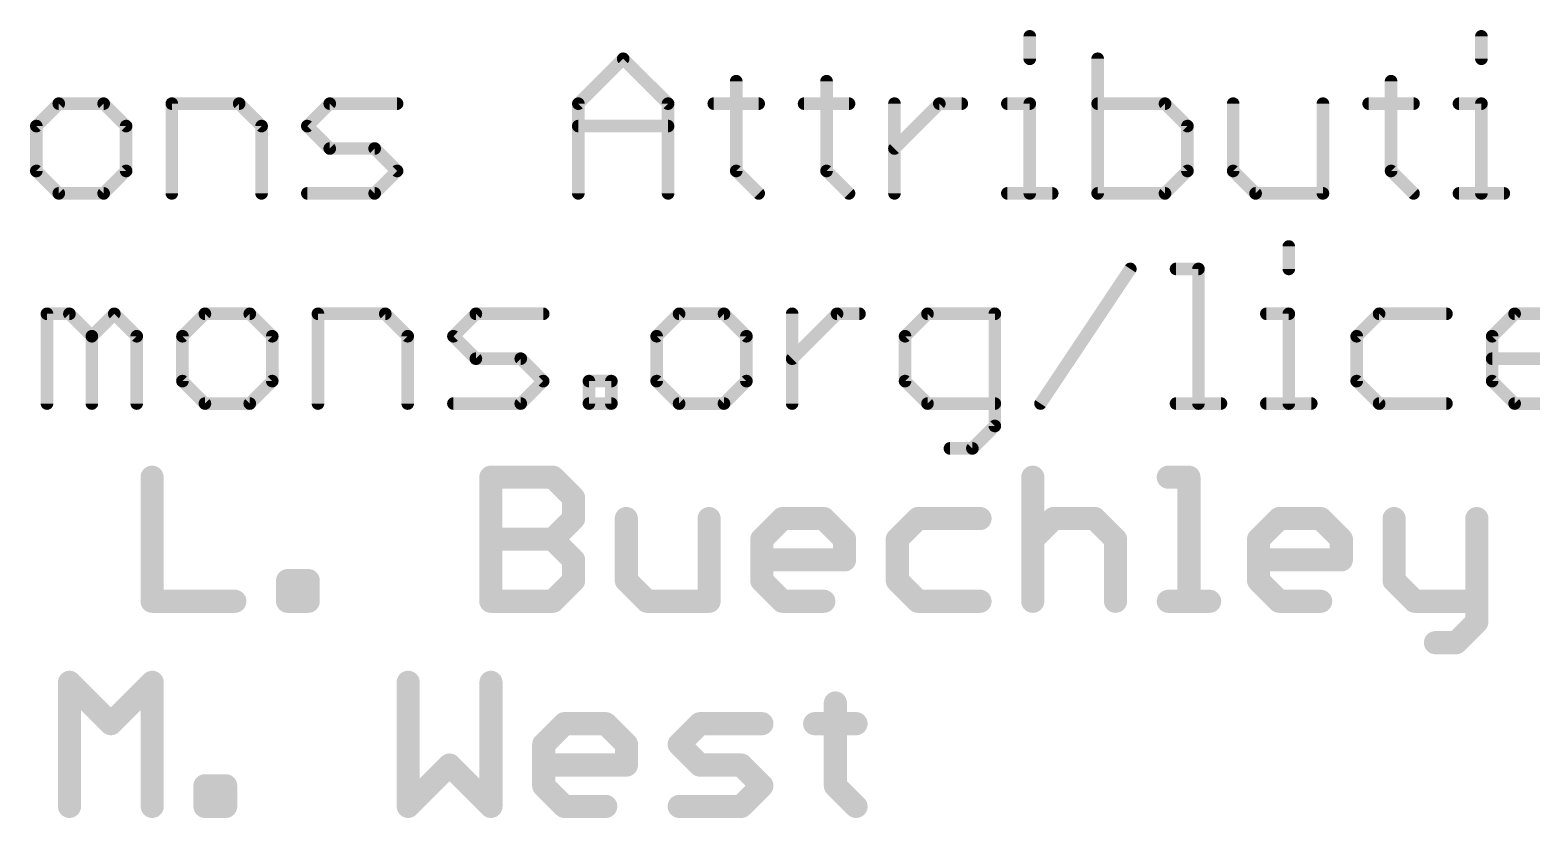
# Model space of a CAD drawing. Extents: x -26 to 81, y -13 to 14.
# Drawn here: x 23.8 to 41.95, y -9.53 to 0 of the extents above; entities that cross this region are included whole.
import ezdxf

# ---------------------------------------------------------------- set-up
doc = ezdxf.new("R2010")
doc.units = 0
doc.layers.add('51', color=53, linetype='CONTINUOUS')

msp = doc.modelspace()

# ---------------------------------------------------------------- linework, layer by layer
at = {"layer": '51'}
for points, const_width in [([(35.8784, -0.0805), (35.8784, -0.3517)], 0.1524), ([(41.3356, -0.0805), (41.3356, -0.3517)], 0.1524), ([(30.423, -0.894), (30.9653, -0.3517)], 0.1524), ([(30.9653, -0.3517), (31.5076, -0.894)], 0.1524), ([(36.6987, -0.3517), (36.6987, -1.9787)], 0.1524), ([(32.3313, -0.6228), (32.3313, -1.7075)], 0.1524), ([(33.4227, -0.6228), (33.4227, -1.7075)], 0.1524), ([(40.2442, -0.6228), (40.2442, -1.7075)], 0.1524), ([(24.1455, -0.894), (23.8743, -1.1652)], 0.1524), ([(24.6878, -0.894), (24.1455, -0.894)], 0.1524), ([(24.959, -1.1652), (24.6878, -0.894)], 0.1524), ([(25.5115, -1.9787), (25.5115, -0.894)], 0.1524), ([(25.5115, -0.894), (26.325, -0.894)], 0.1524), ([(26.325, -0.894), (26.5961, -1.1652)], 0.1524), ([(27.1486, -1.1652), (27.4198, -0.894)], 0.1524), ([(27.4198, -0.894), (28.2333, -0.894)], 0.1524), ([(30.423, -1.9787), (30.423, -0.894)], 0.1524), ([(31.5076, -0.894), (31.5076, -1.9787)], 0.1524), ([(32.0601, -0.894), (32.6024, -0.894)], 0.1524), ([(33.1515, -0.894), (33.6939, -0.894)], 0.1524), ([(34.243, -1.9787), (34.243, -0.894)], 0.1524), ([(34.243, -1.4363), (34.7853, -0.894)], 0.1524), ([(34.7853, -0.894), (35.0565, -0.894)], 0.1524), ([(35.6073, -0.894), (35.8784, -0.894)], 0.1524), ([(35.8784, -0.894), (35.8784, -1.9787)], 0.1524), ([(37.5122, -0.894), (36.6987, -0.894)], 0.1524), ([(37.7834, -1.1652), (37.5122, -0.894)], 0.1524), ([(38.3359, -0.894), (38.3359, -1.7075)], 0.1524), ([(39.4205, -1.9787), (39.4205, -0.894)], 0.1524), ([(39.973, -0.894), (40.5154, -0.894)], 0.1524), ([(41.0645, -0.894), (41.3356, -0.894)], 0.1524), ([(41.3356, -0.894), (41.3356, -1.9787)], 0.1524), ([(23.8743, -1.1652), (23.8743, -1.7075)], 0.1524), ([(24.959, -1.7075), (24.959, -1.1652)], 0.1524), ([(26.5961, -1.1652), (26.5961, -1.9787)], 0.1524), ([(27.4198, -1.4363), (27.1486, -1.1652)], 0.1524), ([(30.423, -1.1652), (31.5076, -1.1652)], 0.1524), ([(37.7834, -1.7075), (37.7834, -1.1652)], 0.1524), ([(27.9621, -1.4363), (27.4198, -1.4363)], 0.1524), ([(28.2333, -1.7075), (27.9621, -1.4363)], 0.1524), ([(23.8743, -1.7075), (24.1455, -1.9787)], 0.1524), ([(24.6878, -1.9787), (24.959, -1.7075)], 0.1524), ([(27.9621, -1.9787), (28.2333, -1.7075)], 0.1524), ([(32.3313, -1.7075), (32.6024, -1.9787)], 0.1524), ([(33.4227, -1.7075), (33.6939, -1.9787)], 0.1524), ([(37.5122, -1.9787), (37.7834, -1.7075)], 0.1524), ([(38.3359, -1.7075), (38.607, -1.9787)], 0.1524), ([(40.2442, -1.7075), (40.5154, -1.9787)], 0.1524), ([(24.1455, -1.9787), (24.6878, -1.9787)], 0.1524), ([(27.1486, -1.9787), (27.9621, -1.9787)], 0.1524), ([(35.6073, -1.9787), (36.1496, -1.9787)], 0.1524), ([(36.6987, -1.9787), (37.5122, -1.9787)], 0.1524), ([(38.607, -1.9787), (39.4205, -1.9787)], 0.1524), ([(41.0645, -1.9787), (41.6068, -1.9787)], 0.1524), ([(39.0083, -2.6205), (39.0083, -2.8917)], 0.1524), ([(36.0085, -4.5187), (37.0932, -2.8917)], 0.1524), ([(37.6457, -2.8917), (37.9169, -2.8917)], 0.1524), ([(37.9169, -2.8917), (37.9169, -4.5187)], 0.1524), ([(24.0027, -4.5187), (24.0027, -3.434)], 0.1524), ([(24.0027, -3.434), (24.2739, -3.434)], 0.1524), ([(24.2739, -3.434), (24.5451, -3.7052)], 0.1524), ([(24.5451, -3.7052), (24.8162, -3.434)], 0.1524), ([(24.8162, -3.434), (25.0874, -3.7052)], 0.1524), ([(25.9111, -3.434), (25.6399, -3.7052)], 0.1524), ([(26.4534, -3.434), (25.9111, -3.434)], 0.1524), ([(26.7246, -3.7052), (26.4534, -3.434)], 0.1524), ([(27.277, -4.5187), (27.277, -3.434)], 0.1524), ([(27.277, -3.434), (28.0905, -3.434)], 0.1524), ([(28.0905, -3.434), (28.3617, -3.7052)], 0.1524), ([(28.9142, -3.7052), (29.1854, -3.434)], 0.1524), ([(29.1854, -3.434), (29.9989, -3.434)], 0.1524), ([(31.6411, -3.434), (31.3699, -3.7052)], 0.1524), ([(32.1834, -3.434), (31.6411, -3.434)], 0.1524), ([(32.4546, -3.7052), (32.1834, -3.434)], 0.1524), ([(33.0071, -4.5187), (33.0071, -3.434)], 0.1524), ([(33.0071, -3.9763), (33.5494, -3.434)], 0.1524), ([(33.5494, -3.434), (33.8206, -3.434)], 0.1524), ([(34.6426, -3.434), (34.3714, -3.7052)], 0.1524), ([(35.4561, -3.434), (34.6426, -3.434)], 0.1524), ([(35.4561, -4.7898), (35.4561, -3.434)], 0.1524), ([(38.7371, -3.434), (39.0083, -3.434)], 0.1524), ([(39.0083, -3.434), (39.0083, -4.5187)], 0.1524), ([(40.0997, -3.434), (39.8286, -3.7052)], 0.1524), ([(40.9132, -3.434), (40.0997, -3.434)], 0.1524), ([(41.4657, -3.7052), (41.7369, -3.434)], 0.1524), ([(41.7369, -3.434), (42.2792, -3.434)], 0.1524), ([(24.5451, -3.7052), (24.5451, -4.5187)], 0.1524), ([(25.0874, -3.7052), (25.0874, -4.5187)], 0.1524), ([(25.6399, -3.7052), (25.6399, -4.2475)], 0.1524), ([(26.7246, -4.2475), (26.7246, -3.7052)], 0.1524), ([(28.3617, -3.7052), (28.3617, -4.5187)], 0.1524), ([(29.1854, -3.9763), (28.9142, -3.7052)], 0.1524), ([(31.3699, -3.7052), (31.3699, -4.2475)], 0.1524), ([(32.4546, -4.2475), (32.4546, -3.7052)], 0.1524), ([(34.3714, -3.7052), (34.3714, -4.2475)], 0.1524), ([(39.8286, -3.7052), (39.8286, -4.2475)], 0.1524), ([(41.4657, -4.2475), (41.4657, -3.7052)], 0.1524), ([(29.7277, -3.9763), (29.1854, -3.9763)], 0.1524), ([(29.9989, -4.2475), (29.7277, -3.9763)], 0.1524), ([(42.5504, -3.9763), (41.4657, -3.9763)], 0.1524), ([(25.6399, -4.2475), (25.9111, -4.5187)], 0.1524), ([(26.4534, -4.5187), (26.7246, -4.2475)], 0.1524), ([(29.7277, -4.5187), (29.9989, -4.2475)], 0.1524), ([(30.5514, -4.5187), (30.5514, -4.2475)], 0.1524), ([(30.5514, -4.2475), (30.8225, -4.2475)], 0.1524), ([(30.8225, -4.2475), (30.8225, -4.5187)], 0.1524), ([(31.3699, -4.2475), (31.6411, -4.5187)], 0.1524), ([(32.1834, -4.5187), (32.4546, -4.2475)], 0.1524), ([(34.3714, -4.2475), (34.6426, -4.5187)], 0.1524), ([(39.8286, -4.2475), (40.0997, -4.5187)], 0.1524), ([(41.7369, -4.5187), (41.4657, -4.2475)], 0.1524), ([(25.9111, -4.5187), (26.4534, -4.5187)], 0.1524), ([(28.9142, -4.5187), (29.7277, -4.5187)], 0.1524), ([(30.8225, -4.5187), (30.5514, -4.5187)], 0.1524), ([(31.6411, -4.5187), (32.1834, -4.5187)], 0.1524), ([(34.6426, -4.5187), (35.4561, -4.5187)], 0.1524), ([(37.6457, -4.5187), (38.188, -4.5187)], 0.1524), ([(38.7371, -4.5187), (39.2795, -4.5187)], 0.1524), ([(40.0997, -4.5187), (40.9132, -4.5187)], 0.1524), ([(42.2792, -4.5187), (41.7369, -4.5187)], 0.1524), ([(35.1849, -5.061), (35.4561, -4.7898)], 0.1524), ([(34.9137, -5.061), (35.1849, -5.061)], 0.1524), ([(25.273, -5.4089), (25.273, -6.9088)], 0.2794), ([(29.3659, -6.9088), (29.3659, -5.4089)], 0.2794), ([(29.3659, -5.4089), (30.1158, -5.4089)], 0.2794), ([(30.1158, -5.4089), (30.3658, -5.6589)], 0.2794), ([(35.9145, -5.4089), (35.9145, -6.9088)], 0.2794), ([(37.5517, -5.4089), (37.8016, -5.4089)], 0.2794), ([(37.8016, -5.4089), (37.8016, -6.9088)], 0.2794), ([(30.3658, -5.6589), (30.3658, -5.9089)], 0.2794), ([(30.3658, -5.9089), (30.1158, -6.1589)], 0.2794), ([(31.003, -5.9089), (31.003, -6.6588)], 0.2794), ([(32.003, -6.9088), (32.003, -5.9089)], 0.2794), ([(32.6402, -6.1589), (32.8902, -5.9089)], 0.2794), ([(32.8902, -5.9089), (33.3901, -5.9089)], 0.2794), ([(33.3901, -5.9089), (33.6401, -6.1589)], 0.2794), ([(34.5273, -5.9089), (34.2774, -6.1589)], 0.2794), ([(35.2773, -5.9089), (34.5273, -5.9089)], 0.2794), ([(35.9145, -6.1589), (36.1645, -5.9089)], 0.2794), ([(36.1645, -5.9089), (36.6645, -5.9089)], 0.2794), ([(36.6645, -5.9089), (36.9144, -6.1589)], 0.2794), ([(38.6431, -6.1589), (38.8931, -5.9089)], 0.2794), ([(38.8931, -5.9089), (39.393, -5.9089)], 0.2794), ([(39.393, -5.9089), (39.643, -6.1589)], 0.2794), ([(40.2803, -5.9089), (40.2803, -6.6588)], 0.2794), ([(41.2802, -5.9089), (41.2802, -7.1588)], 0.2794), ([(29.3659, -6.1589), (30.1158, -6.1589)], 0.2794), ([(30.1158, -6.1589), (30.3658, -6.4088)], 0.2794), ([(32.6402, -6.6588), (32.6402, -6.1589)], 0.2794), ([(33.6401, -6.1589), (33.6401, -6.4088)], 0.2794), ([(34.2774, -6.1589), (34.2774, -6.6588)], 0.2794), ([(36.9144, -6.1589), (36.9144, -6.9088)], 0.2794), ([(38.6431, -6.6588), (38.6431, -6.1589)], 0.2794), ([(39.643, -6.1589), (39.643, -6.4088)], 0.2794), ([(30.3658, -6.4088), (30.3658, -6.6588)], 0.2794), ([(33.6401, -6.4088), (32.6402, -6.4088)], 0.2794), ([(39.643, -6.4088), (38.6431, -6.4088)], 0.2794), ([(26.9102, -6.9088), (26.9102, -6.6588)], 0.2794), ([(26.9102, -6.6588), (27.1601, -6.6588)], 0.2794), ([(27.1601, -6.6588), (27.1601, -6.9088)], 0.2794), ([(30.3658, -6.6588), (30.1158, -6.9088)], 0.2794), ([(31.003, -6.6588), (31.253, -6.9088)], 0.2794), ([(32.8902, -6.9088), (32.6402, -6.6588)], 0.2794), ([(34.2774, -6.6588), (34.5273, -6.9088)], 0.2794), ([(38.8931, -6.9088), (38.6431, -6.6588)], 0.2794), ([(40.2803, -6.6588), (40.5302, -6.9088)], 0.2794), ([(25.273, -6.9088), (26.2729, -6.9088)], 0.2794), ([(27.1601, -6.9088), (26.9102, -6.9088)], 0.2794), ([(30.1158, -6.9088), (29.3659, -6.9088)], 0.2794), ([(31.253, -6.9088), (32.003, -6.9088)], 0.2794), ([(33.3901, -6.9088), (32.8902, -6.9088)], 0.2794), ([(34.5273, -6.9088), (35.2773, -6.9088)], 0.2794), ([(37.5517, -6.9088), (38.0516, -6.9088)], 0.2794), ([(39.393, -6.9088), (38.8931, -6.9088)], 0.2794), ([(40.5302, -6.9088), (41.2802, -6.9088)], 0.2794), ([(41.2802, -7.1588), (41.0302, -7.4088)], 0.2794), ([(41.0302, -7.4088), (40.7802, -7.4088)], 0.2794), ([(24.2748, -9.3878), (24.2748, -7.888)], 0.2794), ([(24.2748, -7.888), (24.7747, -8.3879)], 0.2794), ([(24.7747, -8.3879), (25.2747, -7.888)], 0.2794), ([(25.2747, -7.888), (25.2747, -9.3878)], 0.2794), ([(28.3677, -7.888), (28.3677, -9.3878)], 0.2794), ([(29.3676, -9.3878), (29.3676, -7.888)], 0.2794), ([(33.5291, -8.1379), (33.5291, -9.1379)], 0.2794), ([(30.0048, -8.6379), (30.2548, -8.3879)], 0.2794), ([(30.2548, -8.3879), (30.7548, -8.3879)], 0.2794), ([(30.7548, -8.3879), (31.0047, -8.6379)], 0.2794), ([(31.642, -8.6379), (31.892, -8.3879)], 0.2794), ([(31.892, -8.3879), (32.6419, -8.3879)], 0.2794), ([(33.2791, -8.3879), (33.7791, -8.3879)], 0.2794), ([(30.0048, -9.1379), (30.0048, -8.6379)], 0.2794), ([(31.0047, -8.6379), (31.0047, -8.8879)], 0.2794), ([(31.892, -8.8879), (31.642, -8.6379)], 0.2794), ([(28.3677, -9.3878), (28.8676, -8.8879)], 0.2794), ([(28.8676, -8.8879), (29.3676, -9.3878)], 0.2794), ([(31.0047, -8.8879), (30.0048, -8.8879)], 0.2794), ([(32.3919, -8.8879), (31.892, -8.8879)], 0.2794), ([(32.6419, -9.1379), (32.3919, -8.8879)], 0.2794), ([(25.9119, -9.3878), (25.9119, -9.1379)], 0.2794), ([(25.9119, -9.1379), (26.1619, -9.1379)], 0.2794), ([(26.1619, -9.1379), (26.1619, -9.3878)], 0.2794), ([(30.2548, -9.3878), (30.0048, -9.1379)], 0.2794), ([(32.3919, -9.3878), (32.6419, -9.1379)], 0.2794), ([(33.5291, -9.1379), (33.7791, -9.3878)], 0.2794), ([(26.1619, -9.3878), (25.9119, -9.3878)], 0.2794), ([(30.7548, -9.3878), (30.2548, -9.3878)], 0.2794), ([(31.642, -9.3878), (32.3919, -9.3878)], 0.2794)]:
    msp.add_lwpolyline(points, dxfattribs=dict(at, const_width=const_width))
for points, const_width in [([(35.9165, -0.0805, 1), (35.8403, -0.0805)], 0.0762), ([(41.3737, -0.0805, 1), (41.2975, -0.0805)], 0.0762), ([(30.9922, -0.3247, 1), (30.9383, -0.3786)], 0.0762), ([(30.9922, -0.3786, 1), (30.9383, -0.3247)], 0.0762), ([(35.8403, -0.3517, 1), (35.9165, -0.3517)], 0.0762), ([(36.7368, -0.3517, 1), (36.6606, -0.3517)], 0.0762), ([(41.2975, -0.3517, 1), (41.3737, -0.3517)], 0.0762), ([(32.3694, -0.6228, 1), (32.2932, -0.6228)], 0.0762), ([(33.4608, -0.6228, 1), (33.3846, -0.6228)], 0.0762), ([(40.2823, -0.6228, 1), (40.2061, -0.6228)], 0.0762), ([(24.1455, -0.8559, 1), (24.1455, -0.9321)], 0.0762), ([(24.1724, -0.9209, 1), (24.1185, -0.8671)], 0.0762), ([(24.7148, -0.8671, 1), (24.6609, -0.9209)], 0.0762), ([(24.6878, -0.9321, 1), (24.6878, -0.8559)], 0.0762), ([(25.5496, -0.894, 1), (25.4734, -0.894)], 0.0762), ([(25.5115, -0.8559, 1), (25.5115, -0.9321)], 0.0762), ([(26.3519, -0.8671, 1), (26.298, -0.9209)], 0.0762), ([(26.325, -0.9321, 1), (26.325, -0.8559)], 0.0762), ([(27.4198, -0.8559, 1), (27.4198, -0.9321)], 0.0762), ([(27.4467, -0.9209, 1), (27.3929, -0.8671)], 0.0762), ([(28.2333, -0.9321, 1), (28.2333, -0.8559)], 0.0762), ([(30.4611, -0.894, 1), (30.3849, -0.894)], 0.0762), ([(30.396, -0.8671, 1), (30.4499, -0.9209)], 0.0762), ([(31.5457, -0.894, 1), (31.4695, -0.894)], 0.0762), ([(31.4807, -0.9209, 1), (31.5346, -0.8671)], 0.0762), ([(32.0601, -0.8559, 1), (32.0601, -0.9321)], 0.0762), ([(32.6024, -0.9321, 1), (32.6024, -0.8559)], 0.0762), ([(33.1515, -0.8559, 1), (33.1515, -0.9321)], 0.0762), ([(33.6939, -0.9321, 1), (33.6939, -0.8559)], 0.0762), ([(34.2811, -0.894, 1), (34.2049, -0.894)], 0.0762), ([(34.7853, -0.8559, 1), (34.7853, -0.9321)], 0.0762), ([(34.8123, -0.9209, 1), (34.7584, -0.8671)], 0.0762), ([(35.0565, -0.9321, 1), (35.0565, -0.8559)], 0.0762), ([(35.6073, -0.8559, 1), (35.6073, -0.9321)], 0.0762), ([(35.9165, -0.894, 1), (35.8403, -0.894)], 0.0762), ([(35.8784, -0.9321, 1), (35.8784, -0.8559)], 0.0762), ([(36.6987, -0.8559, 1), (36.6987, -0.9321)], 0.0762), ([(37.5392, -0.8671, 1), (37.4853, -0.9209)], 0.0762), ([(37.5122, -0.9321, 1), (37.5122, -0.8559)], 0.0762), ([(38.374, -0.894, 1), (38.2978, -0.894)], 0.0762), ([(39.4586, -0.894, 1), (39.3824, -0.894)], 0.0762), ([(39.973, -0.8559, 1), (39.973, -0.9321)], 0.0762), ([(40.5154, -0.9321, 1), (40.5154, -0.8559)], 0.0762), ([(41.0645, -0.8559, 1), (41.0645, -0.9321)], 0.0762), ([(41.3737, -0.894, 1), (41.2975, -0.894)], 0.0762), ([(41.3356, -0.9321, 1), (41.3356, -0.8559)], 0.0762), ([(23.9124, -1.1652, 1), (23.8362, -1.1652)], 0.0762), ([(23.8474, -1.1382, 1), (23.9013, -1.1921)], 0.0762), ([(24.9971, -1.1652, 1), (24.9209, -1.1652)], 0.0762), ([(24.932, -1.1921, 1), (24.9859, -1.1382)], 0.0762), ([(26.6342, -1.1652, 1), (26.558, -1.1652)], 0.0762), ([(26.5692, -1.1921, 1), (26.6231, -1.1382)], 0.0762), ([(27.1756, -1.1382, 1), (27.1217, -1.1921)], 0.0762), ([(27.1217, -1.1382, 1), (27.1756, -1.1921)], 0.0762), ([(30.423, -1.1271, 1), (30.423, -1.2033)], 0.0762), ([(31.5076, -1.2033, 1), (31.5076, -1.1271)], 0.0762), ([(37.8215, -1.1652, 1), (37.7453, -1.1652)], 0.0762), ([(37.7564, -1.1921, 1), (37.8103, -1.1382)], 0.0762), ([(27.4198, -1.3982, 1), (27.4198, -1.4744)], 0.0762), ([(27.3929, -1.4633, 1), (27.4467, -1.4094)], 0.0762), ([(27.9891, -1.4094, 1), (27.9352, -1.4633)], 0.0762), ([(27.9621, -1.4744, 1), (27.9621, -1.3982)], 0.0762), ([(34.216, -1.4094, 1), (34.2699, -1.4633)], 0.0762), ([(23.9013, -1.6806, 1), (23.8474, -1.7344)], 0.0762), ([(24.9859, -1.7344, 1), (24.932, -1.6806)], 0.0762), ([(28.2602, -1.7344, 1), (28.2064, -1.6806)], 0.0762), ([(32.3582, -1.6806, 1), (32.3043, -1.7344)], 0.0762), ([(33.4496, -1.6806, 1), (33.3958, -1.7344)], 0.0762), ([(37.8103, -1.7344, 1), (37.7564, -1.6806)], 0.0762), ([(38.3628, -1.6806, 1), (38.3089, -1.7344)], 0.0762), ([(40.2711, -1.6806, 1), (40.2173, -1.7344)], 0.0762), ([(23.8362, -1.7075, 1), (23.9124, -1.7075)], 0.0762), ([(24.9209, -1.7075, 1), (24.9971, -1.7075)], 0.0762), ([(28.2064, -1.7344, 1), (28.2602, -1.6806)], 0.0762), ([(32.2932, -1.7075, 1), (32.3694, -1.7075)], 0.0762), ([(33.3846, -1.7075, 1), (33.4608, -1.7075)], 0.0762), ([(37.7453, -1.7075, 1), (37.8215, -1.7075)], 0.0762), ([(38.2978, -1.7075, 1), (38.374, -1.7075)], 0.0762), ([(40.2061, -1.7075, 1), (40.2823, -1.7075)], 0.0762), ([(24.1455, -1.9406, 1), (24.1455, -2.0168)], 0.0762), ([(24.1185, -2.0056, 1), (24.1724, -1.9517)], 0.0762), ([(24.6609, -1.9517, 1), (24.7148, -2.0056)], 0.0762), ([(24.6878, -2.0168, 1), (24.6878, -1.9406)], 0.0762), ([(25.4734, -1.9787, 1), (25.5496, -1.9787)], 0.0762), ([(26.558, -1.9787, 1), (26.6342, -1.9787)], 0.0762), ([(27.1486, -1.9406, 1), (27.1486, -2.0168)], 0.0762), ([(27.9352, -1.9517, 1), (27.9891, -2.0056)], 0.0762), ([(27.9621, -2.0168, 1), (27.9621, -1.9406)], 0.0762), ([(30.3849, -1.9787, 1), (30.4611, -1.9787)], 0.0762), ([(31.4695, -1.9787, 1), (31.5457, -1.9787)], 0.0762), ([(32.5755, -2.0056, 1), (32.6294, -1.9517)], 0.0762), ([(33.6669, -2.0056, 1), (33.7208, -1.9517)], 0.0762), ([(34.2049, -1.9787, 1), (34.2811, -1.9787)], 0.0762), ([(35.6073, -1.9406, 1), (35.6073, -2.0168)], 0.0762), ([(35.8403, -1.9787, 1), (35.9165, -1.9787)], 0.0762), ([(36.1496, -2.0168, 1), (36.1496, -1.9406)], 0.0762), ([(36.6987, -1.9406, 1), (36.6987, -2.0168)], 0.0762), ([(36.6606, -1.9787, 1), (36.7368, -1.9787)], 0.0762), ([(37.4853, -1.9517, 1), (37.5392, -2.0056)], 0.0762), ([(37.5122, -2.0168, 1), (37.5122, -1.9406)], 0.0762), ([(38.607, -1.9406, 1), (38.607, -2.0168)], 0.0762), ([(38.5801, -2.0056, 1), (38.634, -1.9517)], 0.0762), ([(39.3824, -1.9787, 1), (39.4586, -1.9787)], 0.0762), ([(39.4205, -2.0168, 1), (39.4205, -1.9406)], 0.0762), ([(40.4884, -2.0056, 1), (40.5423, -1.9517)], 0.0762), ([(41.0645, -1.9406, 1), (41.0645, -2.0168)], 0.0762), ([(41.2975, -1.9787, 1), (41.3737, -1.9787)], 0.0762), ([(41.6068, -2.0168, 1), (41.6068, -1.9406)], 0.0762), ([(39.0464, -2.6205, 1), (38.9702, -2.6205)], 0.0762), ([(37.1249, -2.9128, 1), (37.0615, -2.8705)], 0.0762), ([(37.6457, -2.8536, 1), (37.6457, -2.9298)], 0.0762), ([(37.955, -2.8917, 1), (37.8788, -2.8917)], 0.0762), ([(37.9169, -2.9298, 1), (37.9169, -2.8536)], 0.0762), ([(38.9702, -2.8917, 1), (39.0464, -2.8917)], 0.0762), ([(24.0408, -3.434, 1), (23.9646, -3.434)], 0.0762), ([(24.0027, -3.3959, 1), (24.0027, -3.4721)], 0.0762), ([(24.3008, -3.4071, 1), (24.247, -3.4609)], 0.0762), ([(24.2739, -3.4721, 1), (24.2739, -3.3959)], 0.0762), ([(24.8432, -3.4071, 1), (24.7893, -3.4609)], 0.0762), ([(24.8432, -3.4609, 1), (24.7893, -3.4071)], 0.0762), ([(25.9111, -3.3959, 1), (25.9111, -3.4721)], 0.0762), ([(25.938, -3.4609, 1), (25.8841, -3.4071)], 0.0762), ([(26.4803, -3.4071, 1), (26.4264, -3.4609)], 0.0762), ([(26.4534, -3.4721, 1), (26.4534, -3.3959)], 0.0762), ([(27.3151, -3.434, 1), (27.2389, -3.434)], 0.0762), ([(27.277, -3.3959, 1), (27.277, -3.4721)], 0.0762), ([(28.1175, -3.4071, 1), (28.0636, -3.4609)], 0.0762), ([(28.0905, -3.4721, 1), (28.0905, -3.3959)], 0.0762), ([(29.1854, -3.3959, 1), (29.1854, -3.4721)], 0.0762), ([(29.2123, -3.4609, 1), (29.1584, -3.4071)], 0.0762), ([(29.9989, -3.4721, 1), (29.9989, -3.3959)], 0.0762), ([(31.6411, -3.3959, 1), (31.6411, -3.4721)], 0.0762), ([(31.668, -3.4609, 1), (31.6142, -3.4071)], 0.0762), ([(32.2104, -3.4071, 1), (32.1565, -3.4609)], 0.0762), ([(32.1834, -3.4721, 1), (32.1834, -3.3959)], 0.0762), ([(33.0452, -3.434, 1), (32.969, -3.434)], 0.0762), ([(33.5494, -3.3959, 1), (33.5494, -3.4721)], 0.0762), ([(33.5764, -3.4609, 1), (33.5225, -3.4071)], 0.0762), ([(33.8206, -3.4721, 1), (33.8206, -3.3959)], 0.0762), ([(34.6426, -3.3959, 1), (34.6426, -3.4721)], 0.0762), ([(34.6695, -3.4609, 1), (34.6156, -3.4071)], 0.0762), ([(35.4942, -3.434, 1), (35.418, -3.434)], 0.0762), ([(35.4561, -3.4721, 1), (35.4561, -3.3959)], 0.0762), ([(38.7371, -3.3959, 1), (38.7371, -3.4721)], 0.0762), ([(39.0464, -3.434, 1), (38.9702, -3.434)], 0.0762), ([(39.0083, -3.4721, 1), (39.0083, -3.3959)], 0.0762), ([(40.0997, -3.3959, 1), (40.0997, -3.4721)], 0.0762), ([(40.1267, -3.4609, 1), (40.0728, -3.4071)], 0.0762), ([(40.9132, -3.4721, 1), (40.9132, -3.3959)], 0.0762), ([(41.7369, -3.3959, 1), (41.7369, -3.4721)], 0.0762), ([(41.7638, -3.4609, 1), (41.71, -3.4071)], 0.0762), ([(24.5832, -3.7052, 1), (24.507, -3.7052)], 0.0762), ([(25.1255, -3.7052, 1), (25.0493, -3.7052)], 0.0762), ([(25.678, -3.7052, 1), (25.6018, -3.7052)], 0.0762), ([(26.7627, -3.7052, 1), (26.6865, -3.7052)], 0.0762), ([(28.3998, -3.7052, 1), (28.3236, -3.7052)], 0.0762), ([(28.9411, -3.6782, 1), (28.8873, -3.7321)], 0.0762), ([(31.408, -3.7052, 1), (31.3318, -3.7052)], 0.0762), ([(32.4927, -3.7052, 1), (32.4165, -3.7052)], 0.0762), ([(34.4095, -3.7052, 1), (34.3333, -3.7052)], 0.0762), ([(39.8667, -3.7052, 1), (39.7905, -3.7052)], 0.0762), ([(41.5038, -3.7052, 1), (41.4276, -3.7052)], 0.0762), ([(24.5181, -3.6782, 1), (24.572, -3.7321)], 0.0762), ([(24.5181, -3.7321, 1), (24.572, -3.6782)], 0.0762), ([(25.0605, -3.7321, 1), (25.1143, -3.6782)], 0.0762), ([(25.6129, -3.6782, 1), (25.6668, -3.7321)], 0.0762), ([(26.6976, -3.7321, 1), (26.7515, -3.6782)], 0.0762), ([(28.3348, -3.7321, 1), (28.3886, -3.6782)], 0.0762), ([(28.8873, -3.6782, 1), (28.9411, -3.7321)], 0.0762), ([(31.343, -3.6782, 1), (31.3969, -3.7321)], 0.0762), ([(32.4277, -3.7321, 1), (32.4815, -3.6782)], 0.0762), ([(34.3444, -3.6782, 1), (34.3983, -3.7321)], 0.0762), ([(39.8016, -3.6782, 1), (39.8555, -3.7321)], 0.0762), ([(41.4388, -3.6782, 1), (41.4927, -3.7321)], 0.0762), ([(29.1854, -3.9382, 1), (29.1854, -4.0144)], 0.0762), ([(29.1584, -4.0033, 1), (29.2123, -3.9494)], 0.0762), ([(29.7546, -3.9494, 1), (29.7008, -4.0033)], 0.0762), ([(29.7277, -4.0144, 1), (29.7277, -3.9382)], 0.0762), ([(32.9802, -3.9494, 1), (33.034, -4.0033)], 0.0762), ([(41.4657, -3.9382, 1), (41.4657, -4.0144)], 0.0762), ([(25.6668, -4.2206, 1), (25.6129, -4.2744)], 0.0762), ([(26.7515, -4.2744, 1), (26.6976, -4.2206)], 0.0762), ([(30.0258, -4.2744, 1), (29.9719, -4.2206)], 0.0762), ([(30.5895, -4.2475, 1), (30.5133, -4.2475)], 0.0762), ([(30.5514, -4.2094, 1), (30.5514, -4.2856)], 0.0762), ([(30.8606, -4.2475, 1), (30.7844, -4.2475)], 0.0762), ([(30.8225, -4.2856, 1), (30.8225, -4.2094)], 0.0762), ([(31.3969, -4.2206, 1), (31.343, -4.2744)], 0.0762), ([(32.4815, -4.2744, 1), (32.4277, -4.2206)], 0.0762), ([(34.3983, -4.2206, 1), (34.3444, -4.2744)], 0.0762), ([(39.8555, -4.2206, 1), (39.8016, -4.2744)], 0.0762), ([(41.4927, -4.2206, 1), (41.4388, -4.2744)], 0.0762), ([(25.6018, -4.2475, 1), (25.678, -4.2475)], 0.0762), ([(26.6865, -4.2475, 1), (26.7627, -4.2475)], 0.0762), ([(29.9719, -4.2744, 1), (30.0258, -4.2206)], 0.0762), ([(31.3318, -4.2475, 1), (31.408, -4.2475)], 0.0762), ([(32.4165, -4.2475, 1), (32.4927, -4.2475)], 0.0762), ([(34.3333, -4.2475, 1), (34.4095, -4.2475)], 0.0762), ([(39.7905, -4.2475, 1), (39.8667, -4.2475)], 0.0762), ([(41.4276, -4.2475, 1), (41.5038, -4.2475)], 0.0762), ([(23.9646, -4.5187, 1), (24.0408, -4.5187)], 0.0762), ([(24.507, -4.5187, 1), (24.5832, -4.5187)], 0.0762), ([(25.0493, -4.5187, 1), (25.1255, -4.5187)], 0.0762), ([(25.9111, -4.4806, 1), (25.9111, -4.5568)], 0.0762), ([(25.8841, -4.5456, 1), (25.938, -4.4917)], 0.0762), ([(26.4264, -4.4917, 1), (26.4803, -4.5456)], 0.0762), ([(26.4534, -4.5568, 1), (26.4534, -4.4806)], 0.0762), ([(27.2389, -4.5187, 1), (27.3151, -4.5187)], 0.0762), ([(28.3236, -4.5187, 1), (28.3998, -4.5187)], 0.0762), ([(28.9142, -4.4806, 1), (28.9142, -4.5568)], 0.0762), ([(29.7008, -4.4917, 1), (29.7546, -4.5456)], 0.0762), ([(29.7277, -4.5568, 1), (29.7277, -4.4806)], 0.0762), ([(30.5514, -4.4806, 1), (30.5514, -4.5568)], 0.0762), ([(30.5133, -4.5187, 1), (30.5895, -4.5187)], 0.0762), ([(30.7844, -4.5187, 1), (30.8606, -4.5187)], 0.0762), ([(30.8225, -4.5568, 1), (30.8225, -4.4806)], 0.0762), ([(31.6411, -4.4806, 1), (31.6411, -4.5568)], 0.0762), ([(31.6142, -4.5456, 1), (31.668, -4.4917)], 0.0762), ([(32.1565, -4.4917, 1), (32.2104, -4.5456)], 0.0762), ([(32.1834, -4.5568, 1), (32.1834, -4.4806)], 0.0762), ([(32.969, -4.5187, 1), (33.0452, -4.5187)], 0.0762), ([(34.6426, -4.4806, 1), (34.6426, -4.5568)], 0.0762), ([(34.6156, -4.5456, 1), (34.6695, -4.4917)], 0.0762), ([(35.4561, -4.5568, 1), (35.4561, -4.4806)], 0.0762), ([(35.9768, -4.4975, 1), (36.0402, -4.5398)], 0.0762), ([(37.6457, -4.4806, 1), (37.6457, -4.5568)], 0.0762), ([(37.8788, -4.5187, 1), (37.955, -4.5187)], 0.0762), ([(38.188, -4.5568, 1), (38.188, -4.4806)], 0.0762), ([(38.7371, -4.4806, 1), (38.7371, -4.5568)], 0.0762), ([(38.9702, -4.5187, 1), (39.0464, -4.5187)], 0.0762), ([(39.2795, -4.5568, 1), (39.2795, -4.4806)], 0.0762), ([(40.0997, -4.4806, 1), (40.0997, -4.5568)], 0.0762), ([(40.0728, -4.5456, 1), (40.1267, -4.4917)], 0.0762), ([(40.9132, -4.5568, 1), (40.9132, -4.4806)], 0.0762), ([(41.7369, -4.4806, 1), (41.7369, -4.5568)], 0.0762), ([(41.71, -4.5456, 1), (41.7638, -4.4917)], 0.0762), ([(35.483, -4.8168, 1), (35.4291, -4.7629)], 0.0762), ([(35.418, -4.7898, 1), (35.4942, -4.7898)], 0.0762), ([(34.9137, -5.0229, 1), (34.9137, -5.0991)], 0.0762), ([(35.1579, -5.034, 1), (35.2118, -5.0879)], 0.0762), ([(35.1849, -5.0991, 1), (35.1849, -5.0229)], 0.0762), ([(25.3428, -5.4089, 1), (25.2031, -5.4089)], 0.1397), ([(29.4357, -5.4089, 1), (29.296, -5.4089)], 0.1397), ([(29.3659, -5.3391, 1), (29.3659, -5.4788)], 0.1397), ([(30.1652, -5.3595, 1), (30.0664, -5.4583)], 0.1397), ([(30.1158, -5.4788, 1), (30.1158, -5.3391)], 0.1397), ([(35.9844, -5.4089, 1), (35.8447, -5.4089)], 0.1397), ([(37.5517, -5.3391, 1), (37.5517, -5.4788)], 0.1397), ([(37.8715, -5.4089, 1), (37.7318, -5.4089)], 0.1397), ([(37.8016, -5.4788, 1), (37.8016, -5.3391)], 0.1397), ([(30.4357, -5.6589, 1), (30.296, -5.6589)], 0.1397), ([(30.3164, -5.7083, 1), (30.4152, -5.6095)], 0.1397), ([(30.4152, -5.9583, 1), (30.3164, -5.8595)], 0.1397), ([(31.0729, -5.9089, 1), (30.9332, -5.9089)], 0.1397), ([(32.0728, -5.9089, 1), (31.9331, -5.9089)], 0.1397), ([(32.8902, -5.839, 1), (32.8902, -5.9787)], 0.1397), ([(32.9396, -5.9583, 1), (32.8408, -5.8595)], 0.1397), ([(33.4395, -5.8595, 1), (33.3407, -5.9583)], 0.1397), ([(33.3901, -5.9787, 1), (33.3901, -5.839)], 0.1397), ([(34.5273, -5.839, 1), (34.5273, -5.9787)], 0.1397), ([(34.5767, -5.9583, 1), (34.4779, -5.8595)], 0.1397), ([(35.2773, -5.9787, 1), (35.2773, -5.839)], 0.1397), ([(36.1645, -5.839, 1), (36.1645, -5.9787)], 0.1397), ([(36.2139, -5.9583, 1), (36.1151, -5.8595)], 0.1397), ([(36.7138, -5.8595, 1), (36.6151, -5.9583)], 0.1397), ([(36.6645, -5.9787, 1), (36.6645, -5.839)], 0.1397), ([(38.8931, -5.839, 1), (38.8931, -5.9787)], 0.1397), ([(38.9425, -5.9583, 1), (38.8437, -5.8595)], 0.1397), ([(39.4424, -5.8595, 1), (39.3437, -5.9583)], 0.1397), ([(39.393, -5.9787, 1), (39.393, -5.839)], 0.1397), ([(40.3501, -5.9089, 1), (40.2104, -5.9089)], 0.1397), ([(41.35, -5.9089, 1), (41.2103, -5.9089)], 0.1397), ([(30.296, -5.9089, 1), (30.4357, -5.9089)], 0.1397), ([(29.3659, -6.089, 1), (29.3659, -6.2287)], 0.1397), ([(30.1652, -6.1095, 1), (30.0664, -6.2083)], 0.1397), ([(30.0664, -6.1095, 1), (30.1652, -6.2083)], 0.1397), ([(30.1158, -6.2287, 1), (30.1158, -6.089)], 0.1397), ([(32.7101, -6.1589, 1), (32.5703, -6.1589)], 0.1397), ([(32.5908, -6.1095, 1), (32.6896, -6.2083)], 0.1397), ([(33.71, -6.1589, 1), (33.5703, -6.1589)], 0.1397), ([(33.5907, -6.2083, 1), (33.6895, -6.1095)], 0.1397), ([(34.3472, -6.1589, 1), (34.2075, -6.1589)], 0.1397), ([(34.228, -6.1095, 1), (34.3267, -6.2083)], 0.1397), ([(35.8651, -6.1095, 1), (35.9639, -6.2083)], 0.1397), ([(36.9843, -6.1589, 1), (36.8446, -6.1589)], 0.1397), ([(36.865, -6.2083, 1), (36.9638, -6.1095)], 0.1397), ([(38.5937, -6.1095, 1), (38.6925, -6.2083)], 0.1397), ([(38.713, -6.1589, 1), (38.5733, -6.1589)], 0.1397), ([(39.7129, -6.1589, 1), (39.5732, -6.1589)], 0.1397), ([(39.5936, -6.2083, 1), (39.6924, -6.1095)], 0.1397), ([(30.4357, -6.4088, 1), (30.296, -6.4088)], 0.1397), ([(30.3164, -6.4582, 1), (30.4152, -6.3594)], 0.1397), ([(32.6402, -6.339, 1), (32.6402, -6.4787)], 0.1397), ([(33.5703, -6.4088, 1), (33.71, -6.4088)], 0.1397), ([(33.6401, -6.4787, 1), (33.6401, -6.339)], 0.1397), ([(38.6431, -6.339, 1), (38.6431, -6.4787)], 0.1397), ([(39.5732, -6.4088, 1), (39.7129, -6.4088)], 0.1397), ([(39.643, -6.4787, 1), (39.643, -6.339)], 0.1397), ([(26.98, -6.6588, 1), (26.8403, -6.6588)], 0.1397), ([(26.9102, -6.589, 1), (26.9102, -6.7287)], 0.1397), ([(27.23, -6.6588, 1), (27.0903, -6.6588)], 0.1397), ([(27.1601, -6.7287, 1), (27.1601, -6.589)], 0.1397), ([(30.4152, -6.7082, 1), (30.3164, -6.6094)], 0.1397), ([(31.0524, -6.6094, 1), (30.9537, -6.7082)], 0.1397), ([(32.6896, -6.6094, 1), (32.5908, -6.7082)], 0.1397), ([(34.3267, -6.6094, 1), (34.228, -6.7082)], 0.1397), ([(38.6925, -6.6094, 1), (38.5937, -6.7082)], 0.1397), ([(40.3297, -6.6094, 1), (40.2309, -6.7082)], 0.1397), ([(30.296, -6.6588, 1), (30.4357, -6.6588)], 0.1397), ([(30.9332, -6.6588, 1), (31.0729, -6.6588)], 0.1397), ([(32.5703, -6.6588, 1), (32.7101, -6.6588)], 0.1397), ([(34.2075, -6.6588, 1), (34.3472, -6.6588)], 0.1397), ([(38.5733, -6.6588, 1), (38.713, -6.6588)], 0.1397), ([(40.2104, -6.6588, 1), (40.3501, -6.6588)], 0.1397), ([(25.273, -6.839, 1), (25.273, -6.9787)], 0.1397), ([(25.2031, -6.9088, 1), (25.3428, -6.9088)], 0.1397), ([(26.2729, -6.9787, 1), (26.2729, -6.839)], 0.1397), ([(26.9102, -6.839, 1), (26.9102, -6.9787)], 0.1397), ([(26.8403, -6.9088, 1), (26.98, -6.9088)], 0.1397), ([(27.0903, -6.9088, 1), (27.23, -6.9088)], 0.1397), ([(27.1601, -6.9787, 1), (27.1601, -6.839)], 0.1397), ([(29.3659, -6.839, 1), (29.3659, -6.9787)], 0.1397), ([(29.296, -6.9088, 1), (29.4357, -6.9088)], 0.1397), ([(30.0664, -6.8594, 1), (30.1652, -6.9582)], 0.1397), ([(30.1158, -6.9787, 1), (30.1158, -6.839)], 0.1397), ([(31.253, -6.839, 1), (31.253, -6.9787)], 0.1397), ([(31.2036, -6.9582, 1), (31.3024, -6.8594)], 0.1397), ([(31.9331, -6.9088, 1), (32.0728, -6.9088)], 0.1397), ([(32.003, -6.9787, 1), (32.003, -6.839)], 0.1397), ([(32.8902, -6.839, 1), (32.8902, -6.9787)], 0.1397), ([(32.8408, -6.9582, 1), (32.9396, -6.8594)], 0.1397), ([(33.3901, -6.9787, 1), (33.3901, -6.839)], 0.1397), ([(34.5273, -6.839, 1), (34.5273, -6.9787)], 0.1397), ([(34.4779, -6.9582, 1), (34.5767, -6.8594)], 0.1397), ([(35.2773, -6.9787, 1), (35.2773, -6.839)], 0.1397), ([(35.8447, -6.9088, 1), (35.9844, -6.9088)], 0.1397), ([(36.8446, -6.9088, 1), (36.9843, -6.9088)], 0.1397), ([(37.5517, -6.839, 1), (37.5517, -6.9787)], 0.1397), ([(37.7318, -6.9088, 1), (37.8715, -6.9088)], 0.1397), ([(38.0516, -6.9787, 1), (38.0516, -6.839)], 0.1397), ([(38.8931, -6.839, 1), (38.8931, -6.9787)], 0.1397), ([(38.8437, -6.9582, 1), (38.9425, -6.8594)], 0.1397), ([(39.393, -6.9787, 1), (39.393, -6.839)], 0.1397), ([(40.5302, -6.839, 1), (40.5302, -6.9787)], 0.1397), ([(40.4808, -6.9582, 1), (40.5796, -6.8594)], 0.1397), ([(41.2802, -6.9787, 1), (41.2802, -6.839)], 0.1397), ([(41.3296, -7.2082, 1), (41.2308, -7.1094)], 0.1397), ([(41.2103, -7.1588, 1), (41.35, -7.1588)], 0.1397), ([(40.7802, -7.3389, 1), (40.7802, -7.4786)], 0.1397), ([(40.9808, -7.3594, 1), (41.0796, -7.4582)], 0.1397), ([(41.0302, -7.4786, 1), (41.0302, -7.3389)], 0.1397), ([(24.3446, -7.888, 1), (24.2049, -7.888)], 0.1397), ([(24.3242, -7.8386, 1), (24.2254, -7.9373)], 0.1397), ([(25.3446, -7.888, 1), (25.2049, -7.888)], 0.1397), ([(25.3241, -7.9373, 1), (25.2253, -7.8386)], 0.1397), ([(28.4375, -7.888, 1), (28.2978, -7.888)], 0.1397), ([(29.4374, -7.888, 1), (29.2977, -7.888)], 0.1397), ([(33.599, -8.1379, 1), (33.4593, -8.1379)], 0.1397), ([(24.7253, -8.3385, 1), (24.8241, -8.4373)], 0.1397), ([(24.7253, -8.4373, 1), (24.8241, -8.3385)], 0.1397), ([(30.2548, -8.3181, 1), (30.2548, -8.4578)], 0.1397), ([(30.3042, -8.4373, 1), (30.2054, -8.3385)], 0.1397), ([(30.8042, -8.3385, 1), (30.7054, -8.4373)], 0.1397), ([(30.7548, -8.4578, 1), (30.7548, -8.3181)], 0.1397), ([(31.892, -8.3181, 1), (31.892, -8.4578)], 0.1397), ([(31.9414, -8.4373, 1), (31.8426, -8.3385)], 0.1397), ([(32.6419, -8.4578, 1), (32.6419, -8.3181)], 0.1397), ([(33.2791, -8.3181, 1), (33.2791, -8.4578)], 0.1397), ([(33.7791, -8.4578, 1), (33.7791, -8.3181)], 0.1397), ([(30.0747, -8.6379, 1), (29.935, -8.6379)], 0.1397), ([(29.9554, -8.5885, 1), (30.0542, -8.6873)], 0.1397), ([(31.0746, -8.6379, 1), (30.9349, -8.6379)], 0.1397), ([(30.9554, -8.6873, 1), (31.0541, -8.5885)], 0.1397), ([(31.6914, -8.5885, 1), (31.5926, -8.6873)], 0.1397), ([(31.5926, -8.5885, 1), (31.6914, -8.6873)], 0.1397), ([(28.917, -8.8385, 1), (28.8182, -8.9373)], 0.1397), ([(28.917, -8.9373, 1), (28.8182, -8.8385)], 0.1397), ([(30.0048, -8.818, 1), (30.0048, -8.9577)], 0.1397), ([(30.9349, -8.8879, 1), (31.0746, -8.8879)], 0.1397), ([(31.0047, -8.9577, 1), (31.0047, -8.818)], 0.1397), ([(31.892, -8.818, 1), (31.892, -8.9577)], 0.1397), ([(31.8426, -8.9373, 1), (31.9414, -8.8385)], 0.1397), ([(32.4413, -8.8385, 1), (32.3425, -8.9373)], 0.1397), ([(32.3919, -8.9577, 1), (32.3919, -8.818)], 0.1397), ([(25.9119, -9.068, 1), (25.9119, -9.2077)], 0.1397), ([(25.9818, -9.1379, 1), (25.8421, -9.1379)], 0.1397), ([(26.2318, -9.1379, 1), (26.0921, -9.1379)], 0.1397), ([(26.1619, -9.2077, 1), (26.1619, -9.068)], 0.1397), ([(30.0542, -9.0885, 1), (29.9554, -9.1873)], 0.1397), ([(29.935, -9.1379, 1), (30.0747, -9.1379)], 0.1397), ([(32.6913, -9.1873, 1), (32.5925, -9.0885)], 0.1397), ([(32.5925, -9.1873, 1), (32.6913, -9.0885)], 0.1397), ([(33.5785, -9.0885, 1), (33.4797, -9.1873)], 0.1397), ([(33.4593, -9.1379, 1), (33.599, -9.1379)], 0.1397), ([(25.9119, -9.318, 1), (25.9119, -9.4577)], 0.1397), ([(26.1619, -9.4577, 1), (26.1619, -9.318)], 0.1397), ([(30.2548, -9.318, 1), (30.2548, -9.4577)], 0.1397), ([(30.7548, -9.4577, 1), (30.7548, -9.318)], 0.1397), ([(31.642, -9.318, 1), (31.642, -9.4577)], 0.1397), ([(32.3919, -9.4577, 1), (32.3919, -9.318)], 0.1397), ([(24.2049, -9.3878, 1), (24.3446, -9.3878)], 0.1397), ([(25.2049, -9.3878, 1), (25.3446, -9.3878)], 0.1397), ([(25.8421, -9.3878, 1), (25.9818, -9.3878)], 0.1397), ([(26.0921, -9.3878, 1), (26.2318, -9.3878)], 0.1397), ([(28.2978, -9.3878, 1), (28.4375, -9.3878)], 0.1397), ([(28.3183, -9.3384, 1), (28.4171, -9.4372)], 0.1397), ([(29.2977, -9.3878, 1), (29.4374, -9.3878)], 0.1397), ([(29.3182, -9.4372, 1), (29.417, -9.3384)], 0.1397), ([(30.2054, -9.4372, 1), (30.3042, -9.3384)], 0.1397), ([(32.3425, -9.3384, 1), (32.4413, -9.4372)], 0.1397), ([(33.7297, -9.4372, 1), (33.8285, -9.3384)], 0.1397)]:
    msp.add_lwpolyline(points, format="xyb", dxfattribs=dict(at, const_width=const_width))

doc.saveas('drawing.dxf')
